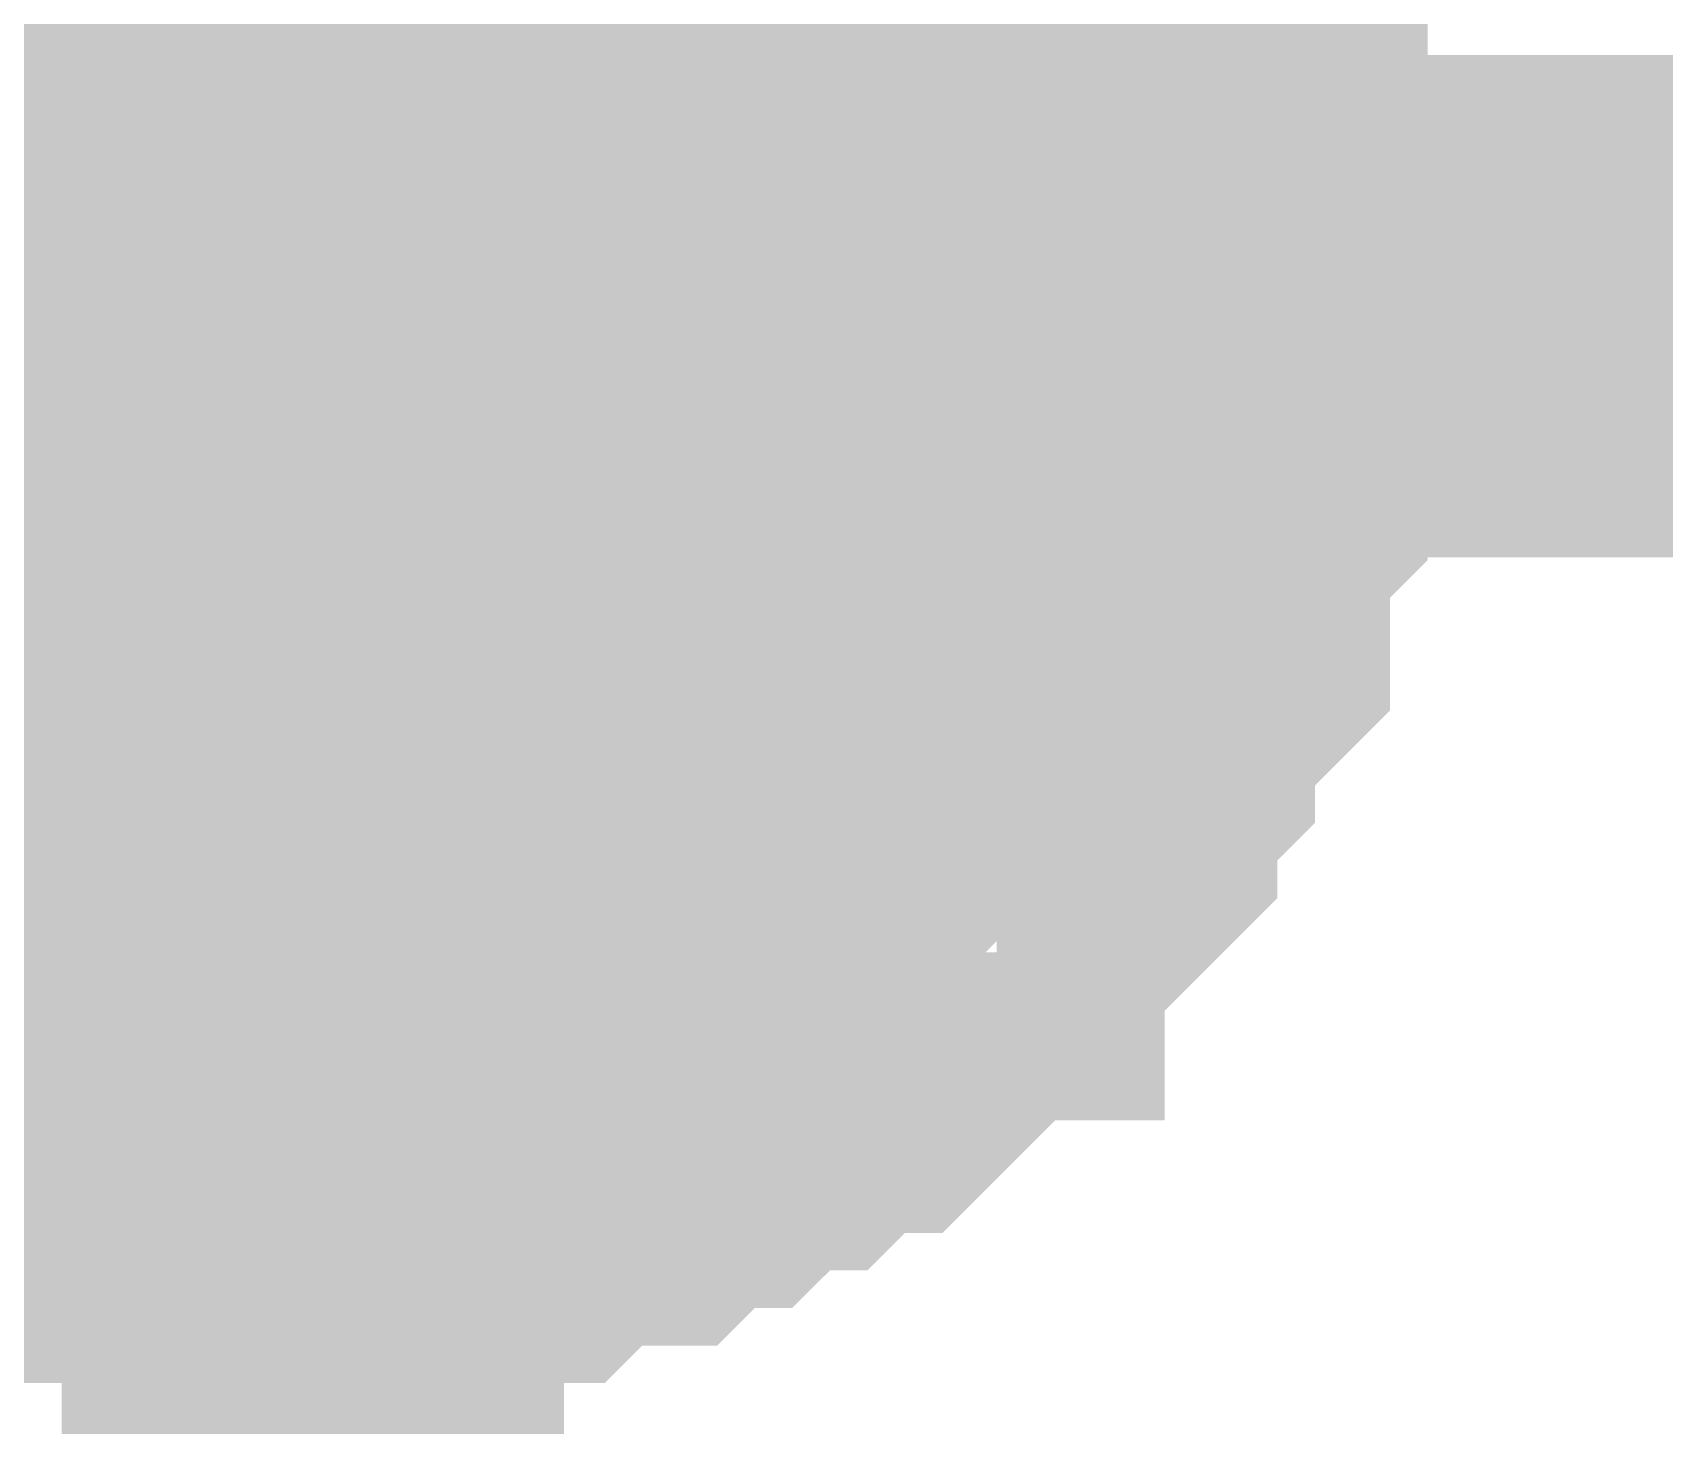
# Model space of a CAD drawing. Header units: inches. Extents: x 0 to 594, y 0 to 420.
# Drawn here: x 517.343 to 518.317, y 236.814 to 237.645 of the extents above; entities that cross this region are included whole.
import ezdxf

# ---------------------------------------------------------------- set-up
doc = ezdxf.new("R2010")
doc.units = ezdxf.units.IN
doc.layers.add('Sheet', color=255, linetype='Continuous')

msp = doc.modelspace()

# ---------------------------------------------------------------- linework, layer by layer
at = {"layer": 'Sheet'}
msp.add_lwpolyline([(517.24602, 237.50001, 0.508, 0.508, 1), (517.75402, 237.50001, 0.508, 0.508, 1)], format="xyseb", close=True, dxfattribs=at)
for points in [[(517.93575, 237.79544, 0.29972, 0.29972, 0), (517.93575, 237.77304, 0.29972, 0.29972, 0), (517.95815, 237.75064, 0.29972, 0.29972, 0), (517.95815, 237.72824, 0.29972, 0.29972, 0), (517.98054, 237.70585, 0.29972, 0.29972, 0), (517.98054, 237.68345, 0.29972, 0.29972, 0), (518.00294, 237.66105, 0.29972, 0.29972, 0), (518.00294, 237.63865, 0.29972, 0.29972, 0), (518.00294, 237.61625, 0.29972, 0.29972, 0), (518.02534, 237.59386, 0.29972, 0.29972, 0), (518.02534, 237.57146, 0.29972, 0.29972, 0), (518.02534, 237.52666, 0.29972, 0.29972, 0), (518.02534, 237.50427, 0.29972, 0.29972, 0), (518.02534, 237.48187, 0.29972, 0.29972, 0)], [(517.93575, 237.79544, 0.29972, 0.29972, 0), (517.93575, 237.77304, 0.29972, 0.29972, 0), (517.95815, 237.75064, 0.29972, 0.29972, 0), (517.95815, 237.72824, 0.29972, 0.29972, 0), (517.98054, 237.70585, 0.29972, 0.29972, 0), (517.98054, 237.68345, 0.29972, 0.29972, 0), (518.00294, 237.66105, 0.29972, 0.29972, 0), (518.00294, 237.63865, 0.29972, 0.29972, 0), (518.00294, 237.61625, 0.29972, 0.29972, 0), (518.02534, 237.59386, 0.29972, 0.29972, 0), (518.02534, 237.57146, 0.29972, 0.29972, 0), (518.02534, 237.52666, 0.29972, 0.29972, 0), (518.02534, 237.50427, 0.29972, 0.29972, 0), (518.02534, 237.48187, 0.29972, 0.29972, 0)], [(517.93575, 237.79544, 0.29972, 0.29972, 0), (517.93575, 237.77304, 0.29972, 0.29972, 0), (517.95815, 237.75064, 0.29972, 0.29972, 0), (517.95815, 237.72824, 0.29972, 0.29972, 0), (517.98054, 237.70585, 0.29972, 0.29972, 0), (517.98054, 237.68345, 0.29972, 0.29972, 0), (518.00294, 237.66105, 0.29972, 0.29972, 0), (518.00294, 237.63865, 0.29972, 0.29972, 0), (518.00294, 237.61625, 0.29972, 0.29972, 0), (518.02534, 237.59386, 0.29972, 0.29972, 0), (518.02534, 237.57146, 0.29972, 0.29972, 0), (518.02534, 237.52666, 0.29972, 0.29972, 0), (518.02534, 237.50427, 0.29972, 0.29972, 0), (518.02534, 237.48187, 0.29972, 0.29972, 0)], [(517.93575, 237.79544, 0.29972, 0.29972, 0), (517.93575, 237.77304, 0.29972, 0.29972, 0), (517.95815, 237.75064, 0.29972, 0.29972, 0), (517.95815, 237.72824, 0.29972, 0.29972, 0), (517.98054, 237.70585, 0.29972, 0.29972, 0), (517.98054, 237.68345, 0.29972, 0.29972, 0), (518.00294, 237.66105, 0.29972, 0.29972, 0), (518.00294, 237.63865, 0.29972, 0.29972, 0), (518.00294, 237.61625, 0.29972, 0.29972, 0), (518.02534, 237.59386, 0.29972, 0.29972, 0), (518.02534, 237.57146, 0.29972, 0.29972, 0), (518.02534, 237.52666, 0.29972, 0.29972, 0), (518.02534, 237.50427, 0.29972, 0.29972, 0), (518.02534, 237.48187, 0.29972, 0.29972, 0)], [(517.93575, 237.79544, 0.29972, 0.29972, 0), (517.93575, 237.77304, 0.29972, 0.29972, 0), (517.95815, 237.75064, 0.29972, 0.29972, 0), (517.95815, 237.72824, 0.29972, 0.29972, 0), (517.98054, 237.70585, 0.29972, 0.29972, 0), (517.98054, 237.68345, 0.29972, 0.29972, 0), (518.00294, 237.66105, 0.29972, 0.29972, 0), (518.00294, 237.63865, 0.29972, 0.29972, 0), (518.00294, 237.61625, 0.29972, 0.29972, 0), (518.02534, 237.59386, 0.29972, 0.29972, 0), (518.02534, 237.57146, 0.29972, 0.29972, 0), (518.02534, 237.52666, 0.29972, 0.29972, 0), (518.02534, 237.50427, 0.29972, 0.29972, 0), (518.02534, 237.48187, 0.29972, 0.29972, 0)], [(517.98054, 237.70585, 0.09906, 0.09906, 0), (517.98054, 237.68345, 0.09906, 0.09906, 0), (518.00294, 237.66105, 0.09906, 0.09906, 0), (518.00294, 237.63865, 0.09906, 0.09906, 0), (518.00294, 237.61625, 0.09906, 0.09906, 0), (518.02534, 237.59386, 0.09906, 0.09906, 0), (518.02534, 237.57146, 0.09906, 0.09906, 0), (518.02534, 237.52666, 0.09906, 0.09906, 0), (518.02534, 237.50427, 0.09906, 0.09906, 0), (518.02534, 237.48187, 0.09906, 0.09906, 0)], [(517.98054, 237.70585, 0.09906, 0.09906, 0), (517.98054, 237.68345, 0.09906, 0.09906, 0), (518.00294, 237.66105, 0.09906, 0.09906, 0), (518.00294, 237.63865, 0.09906, 0.09906, 0), (518.00294, 237.61625, 0.09906, 0.09906, 0), (518.02534, 237.59386, 0.09906, 0.09906, 0), (518.02534, 237.57146, 0.09906, 0.09906, 0), (518.02534, 237.52666, 0.09906, 0.09906, 0), (518.02534, 237.50427, 0.09906, 0.09906, 0), (518.02534, 237.48187, 0.09906, 0.09906, 0)], [(517.98054, 237.70585, 0.09906, 0.09906, 0), (517.98054, 237.68345, 0.09906, 0.09906, 0), (518.00294, 237.66105, 0.09906, 0.09906, 0), (518.00294, 237.63865, 0.09906, 0.09906, 0), (518.00294, 237.61625, 0.09906, 0.09906, 0), (518.02534, 237.59386, 0.09906, 0.09906, 0), (518.02534, 237.57146, 0.09906, 0.09906, 0), (518.02534, 237.52666, 0.09906, 0.09906, 0), (518.02534, 237.50427, 0.09906, 0.09906, 0), (518.02534, 237.48187, 0.09906, 0.09906, 0)], [(517.98054, 237.70585, 0.09906, 0.09906, 0), (517.98054, 237.68345, 0.09906, 0.09906, 0), (518.00294, 237.66105, 0.09906, 0.09906, 0), (518.00294, 237.63865, 0.09906, 0.09906, 0), (518.00294, 237.61625, 0.09906, 0.09906, 0), (518.02534, 237.59386, 0.09906, 0.09906, 0), (518.02534, 237.57146, 0.09906, 0.09906, 0), (518.02534, 237.52666, 0.09906, 0.09906, 0), (518.02534, 237.50427, 0.09906, 0.09906, 0), (518.02534, 237.48187, 0.09906, 0.09906, 0)], [(517.98054, 237.70585, 0.09906, 0.09906, 0), (517.98054, 237.68345, 0.09906, 0.09906, 0), (518.00294, 237.66105, 0.09906, 0.09906, 0), (518.00294, 237.63865, 0.09906, 0.09906, 0), (518.00294, 237.61625, 0.09906, 0.09906, 0), (518.02534, 237.59386, 0.09906, 0.09906, 0), (518.02534, 237.57146, 0.09906, 0.09906, 0), (518.02534, 237.52666, 0.09906, 0.09906, 0), (518.02534, 237.50427, 0.09906, 0.09906, 0), (518.02534, 237.48187, 0.09906, 0.09906, 0)], [(540.02036, 237.48187, 0.29972, 0.29972, 0), (532.51697, 237.48187, 0.29972, 0.29972, 0), (517.51018, 237.48187, 0.29972, 0.29972, 0), (502.50339, 237.48187, 0.29972, 0.29972, 0)], [(518.02534, 237.48187, 0.29972, 0.29972, 0), (518.02534, 237.45947, 0.29972, 0.29972, 0), (518.02534, 237.43707, 0.29972, 0.29972, 0), (518.02534, 237.41468, 0.29972, 0.29972, 0), (518.02534, 237.39228, 0.29972, 0.29972, 0), (518.00294, 237.36988, 0.29972, 0.29972, 0), (518.00294, 237.34748, 0.29972, 0.29972, 0), (518.00294, 237.30269, 0.29972, 0.29972, 0), (517.98054, 237.28029, 0.29972, 0.29972, 0), (517.98054, 237.28029, 0.29972, 0.29972, 0), (517.95815, 237.25789, 0.29972, 0.29972, 0), (517.95815, 237.2355, 0.29972, 0.29972, 0), (517.93575, 237.2131, 0.29972, 0.29972, 0), (517.93575, 237.1907, 0.29972, 0.29972, 0), (517.91335, 237.1683, 0.29972, 0.29972, 0), (517.89095, 237.1459, 0.29972, 0.29972, 0), (517.86855, 237.1459, 0.29972, 0.29972, 0), (517.86855, 237.12351, 0.29972, 0.29972, 0), (517.84615, 237.10111, 0.29972, 0.29972, 0), (517.82376, 237.07871, 0.29972, 0.29972, 0), (517.80136, 237.07871, 0.29972, 0.29972, 0), (517.77896, 237.05631, 0.29972, 0.29972, 0), (517.75656, 237.05631, 0.29972, 0.29972, 0), (517.73416, 237.03392, 0.29972, 0.29972, 0), (517.71177, 237.03392, 0.29972, 0.29972, 0), (517.68937, 237.01152, 0.29972, 0.29972, 0), (517.66697, 237.01152, 0.29972, 0.29972, 0), (517.64457, 237.01152, 0.29972, 0.29972, 0), (517.62217, 236.98912, 0.29972, 0.29972, 0), (517.59977, 236.98912, 0.29972, 0.29972, 0), (517.55498, 236.98912, 0.29972, 0.29972, 0), (517.53258, 236.98912, 0.29972, 0.29972, 0), (517.51018, 236.98912, 0.29972, 0.29972, 0)], [(517.51018, 233.38311, 0.29972, 0.29972, 0), (517.51018, 237.48187, 0.29972, 0.29972, 0)], [(518.02534, 237.48187, 0.29972, 0.29972, 0), (518.02534, 237.45947, 0.29972, 0.29972, 0), (518.02534, 237.43707, 0.29972, 0.29972, 0), (518.02534, 237.41468, 0.29972, 0.29972, 0), (518.02534, 237.39228, 0.29972, 0.29972, 0), (518.00294, 237.36988, 0.29972, 0.29972, 0), (518.00294, 237.34748, 0.29972, 0.29972, 0), (518.00294, 237.30269, 0.29972, 0.29972, 0), (517.98054, 237.28029, 0.29972, 0.29972, 0), (517.98054, 237.28029, 0.29972, 0.29972, 0), (517.95815, 237.25789, 0.29972, 0.29972, 0), (517.95815, 237.2355, 0.29972, 0.29972, 0), (517.93575, 237.2131, 0.29972, 0.29972, 0), (517.93575, 237.1907, 0.29972, 0.29972, 0), (517.91335, 237.1683, 0.29972, 0.29972, 0), (517.89095, 237.1459, 0.29972, 0.29972, 0), (517.86855, 237.1459, 0.29972, 0.29972, 0), (517.86855, 237.12351, 0.29972, 0.29972, 0), (517.84615, 237.10111, 0.29972, 0.29972, 0), (517.82376, 237.07871, 0.29972, 0.29972, 0), (517.80136, 237.07871, 0.29972, 0.29972, 0), (517.77896, 237.05631, 0.29972, 0.29972, 0), (517.75656, 237.05631, 0.29972, 0.29972, 0), (517.73416, 237.03392, 0.29972, 0.29972, 0), (517.71177, 237.03392, 0.29972, 0.29972, 0), (517.68937, 237.01152, 0.29972, 0.29972, 0), (517.66697, 237.01152, 0.29972, 0.29972, 0), (517.64457, 237.01152, 0.29972, 0.29972, 0), (517.62217, 236.98912, 0.29972, 0.29972, 0), (517.59977, 236.98912, 0.29972, 0.29972, 0), (517.55498, 236.98912, 0.29972, 0.29972, 0), (517.53258, 236.98912, 0.29972, 0.29972, 0), (517.51018, 236.98912, 0.29972, 0.29972, 0)], [(518.02534, 237.48187, 0.29972, 0.29972, 0), (518.02534, 237.45947, 0.29972, 0.29972, 0), (518.02534, 237.43707, 0.29972, 0.29972, 0), (518.02534, 237.41468, 0.29972, 0.29972, 0), (518.02534, 237.39228, 0.29972, 0.29972, 0), (518.00294, 237.36988, 0.29972, 0.29972, 0), (518.00294, 237.34748, 0.29972, 0.29972, 0), (518.00294, 237.30269, 0.29972, 0.29972, 0), (517.98054, 237.28029, 0.29972, 0.29972, 0), (517.98054, 237.28029, 0.29972, 0.29972, 0), (517.95815, 237.25789, 0.29972, 0.29972, 0), (517.95815, 237.2355, 0.29972, 0.29972, 0), (517.93575, 237.2131, 0.29972, 0.29972, 0), (517.93575, 237.1907, 0.29972, 0.29972, 0), (517.91335, 237.1683, 0.29972, 0.29972, 0), (517.89095, 237.1459, 0.29972, 0.29972, 0), (517.86855, 237.1459, 0.29972, 0.29972, 0), (517.86855, 237.12351, 0.29972, 0.29972, 0), (517.84615, 237.10111, 0.29972, 0.29972, 0), (517.82376, 237.07871, 0.29972, 0.29972, 0), (517.80136, 237.07871, 0.29972, 0.29972, 0), (517.77896, 237.05631, 0.29972, 0.29972, 0), (517.75656, 237.05631, 0.29972, 0.29972, 0), (517.73416, 237.03392, 0.29972, 0.29972, 0), (517.71177, 237.03392, 0.29972, 0.29972, 0), (517.68937, 237.01152, 0.29972, 0.29972, 0), (517.66697, 237.01152, 0.29972, 0.29972, 0), (517.64457, 237.01152, 0.29972, 0.29972, 0), (517.62217, 236.98912, 0.29972, 0.29972, 0), (517.59977, 236.98912, 0.29972, 0.29972, 0), (517.55498, 236.98912, 0.29972, 0.29972, 0), (517.53258, 236.98912, 0.29972, 0.29972, 0), (517.51018, 236.98912, 0.29972, 0.29972, 0)], [(518.02534, 237.48187, 0.29972, 0.29972, 0), (518.02534, 237.45947, 0.29972, 0.29972, 0), (518.02534, 237.43707, 0.29972, 0.29972, 0), (518.02534, 237.41468, 0.29972, 0.29972, 0), (518.02534, 237.39228, 0.29972, 0.29972, 0), (518.00294, 237.36988, 0.29972, 0.29972, 0), (518.00294, 237.34748, 0.29972, 0.29972, 0), (518.00294, 237.30269, 0.29972, 0.29972, 0), (517.98054, 237.28029, 0.29972, 0.29972, 0), (517.98054, 237.28029, 0.29972, 0.29972, 0), (517.95815, 237.25789, 0.29972, 0.29972, 0), (517.95815, 237.2355, 0.29972, 0.29972, 0), (517.93575, 237.2131, 0.29972, 0.29972, 0), (517.93575, 237.1907, 0.29972, 0.29972, 0), (517.91335, 237.1683, 0.29972, 0.29972, 0), (517.89095, 237.1459, 0.29972, 0.29972, 0), (517.86855, 237.1459, 0.29972, 0.29972, 0), (517.86855, 237.12351, 0.29972, 0.29972, 0), (517.84615, 237.10111, 0.29972, 0.29972, 0), (517.82376, 237.07871, 0.29972, 0.29972, 0), (517.80136, 237.07871, 0.29972, 0.29972, 0), (517.77896, 237.05631, 0.29972, 0.29972, 0), (517.75656, 237.05631, 0.29972, 0.29972, 0), (517.73416, 237.03392, 0.29972, 0.29972, 0), (517.71177, 237.03392, 0.29972, 0.29972, 0), (517.68937, 237.01152, 0.29972, 0.29972, 0), (517.66697, 237.01152, 0.29972, 0.29972, 0), (517.64457, 237.01152, 0.29972, 0.29972, 0), (517.62217, 236.98912, 0.29972, 0.29972, 0), (517.59977, 236.98912, 0.29972, 0.29972, 0), (517.55498, 236.98912, 0.29972, 0.29972, 0), (517.53258, 236.98912, 0.29972, 0.29972, 0), (517.51018, 236.98912, 0.29972, 0.29972, 0)], [(518.02534, 237.48187, 0.29972, 0.29972, 0), (518.02534, 237.45947, 0.29972, 0.29972, 0), (518.02534, 237.43707, 0.29972, 0.29972, 0), (518.02534, 237.41468, 0.29972, 0.29972, 0), (518.02534, 237.39228, 0.29972, 0.29972, 0), (518.00294, 237.36988, 0.29972, 0.29972, 0), (518.00294, 237.34748, 0.29972, 0.29972, 0), (518.00294, 237.30269, 0.29972, 0.29972, 0), (517.98054, 237.28029, 0.29972, 0.29972, 0), (517.98054, 237.28029, 0.29972, 0.29972, 0), (517.95815, 237.25789, 0.29972, 0.29972, 0), (517.95815, 237.2355, 0.29972, 0.29972, 0), (517.93575, 237.2131, 0.29972, 0.29972, 0), (517.93575, 237.1907, 0.29972, 0.29972, 0), (517.91335, 237.1683, 0.29972, 0.29972, 0), (517.89095, 237.1459, 0.29972, 0.29972, 0), (517.86855, 237.1459, 0.29972, 0.29972, 0), (517.86855, 237.12351, 0.29972, 0.29972, 0), (517.84615, 237.10111, 0.29972, 0.29972, 0), (517.82376, 237.07871, 0.29972, 0.29972, 0), (517.80136, 237.07871, 0.29972, 0.29972, 0), (517.77896, 237.05631, 0.29972, 0.29972, 0), (517.75656, 237.05631, 0.29972, 0.29972, 0), (517.73416, 237.03392, 0.29972, 0.29972, 0), (517.71177, 237.03392, 0.29972, 0.29972, 0), (517.68937, 237.01152, 0.29972, 0.29972, 0), (517.66697, 237.01152, 0.29972, 0.29972, 0), (517.64457, 237.01152, 0.29972, 0.29972, 0), (517.62217, 236.98912, 0.29972, 0.29972, 0), (517.59977, 236.98912, 0.29972, 0.29972, 0), (517.55498, 236.98912, 0.29972, 0.29972, 0), (517.53258, 236.98912, 0.29972, 0.29972, 0), (517.51018, 236.98912, 0.29972, 0.29972, 0)], [(518.02534, 237.48187, 0.29972, 0.29972, 0), (518.02534, 237.48187, 0.29972, 0.29972, 0), (518.02534, 237.48187, 0.29972, 0.29972, 0), (518.02534, 237.48187, 0.29972, 0.29972, 0), (518.02534, 237.48187, 0.29972, 0.29972, 0), (518.02534, 237.48187, 0.29972, 0.29972, 0), (518.02534, 237.48187, 0.29972, 0.29972, 0), (518.02534, 237.48187, 0.29972, 0.29972, 0), (518.02534, 237.48187, 0.29972, 0.29972, 0), (518.02534, 237.48187, 0.29972, 0.29972, 0), (518.02534, 237.48187, 0.29972, 0.29972, 0), (518.02534, 237.48187, 0.29972, 0.29972, 0), (518.02534, 237.48187, 0.29972, 0.29972, 0), (518.02534, 237.48187, 0.29972, 0.29972, 0), (518.02534, 237.48187, 0.29972, 0.29972, 0), (518.02534, 237.48187, 0.29972, 0.29972, 0), (518.02534, 237.48187, 0.29972, 0.29972, 0), (518.02534, 237.48187, 0.29972, 0.29972, 0), (518.02534, 237.48187, 0.29972, 0.29972, 0), (518.02534, 237.48187, 0.29972, 0.29972, 0), (518.02534, 237.48187, 0.29972, 0.29972, 0), (518.02534, 237.48187, 0.29972, 0.29972, 0), (518.02534, 237.48187, 0.29972, 0.29972, 0), (518.02534, 237.48187, 0.29972, 0.29972, 0), (518.02534, 237.48187, 0.29972, 0.29972, 0), (518.02534, 237.48187, 0.29972, 0.29972, 0), (518.02534, 237.48187, 0.29972, 0.29972, 0), (518.02534, 237.48187, 0.29972, 0.29972, 0), (518.02534, 237.48187, 0.29972, 0.29972, 0), (518.02534, 237.48187, 0.29972, 0.29972, 0), (518.02534, 237.48187, 0.29972, 0.29972, 0), (518.02534, 237.48187, 0.29972, 0.29972, 0), (518.02534, 237.48187, 0.29972, 0.29972, 0)], [(518.02534, 237.48187, 0.29972, 0.29972, 0), (518.02534, 237.48187, 0.29972, 0.29972, 0)], [(518.02534, 237.48187, 0.29972, 0.29972, 0), (518.02534, 237.48187, 0.29972, 0.29972, 0), (518.02534, 237.48187, 0.29972, 0.29972, 0), (518.02534, 237.48187, 0.29972, 0.29972, 0), (518.02534, 237.48187, 0.29972, 0.29972, 0), (518.02534, 237.48187, 0.29972, 0.29972, 0), (518.02534, 237.48187, 0.29972, 0.29972, 0), (518.02534, 237.48187, 0.29972, 0.29972, 0), (518.02534, 237.48187, 0.29972, 0.29972, 0), (518.02534, 237.48187, 0.29972, 0.29972, 0), (518.02534, 237.48187, 0.29972, 0.29972, 0), (518.02534, 237.48187, 0.29972, 0.29972, 0), (518.02534, 237.48187, 0.29972, 0.29972, 0), (518.02534, 237.48187, 0.29972, 0.29972, 0), (518.02534, 237.48187, 0.29972, 0.29972, 0), (518.02534, 237.48187, 0.29972, 0.29972, 0), (518.02534, 237.48187, 0.29972, 0.29972, 0), (518.02534, 237.48187, 0.29972, 0.29972, 0), (518.02534, 237.48187, 0.29972, 0.29972, 0), (518.02534, 237.48187, 0.29972, 0.29972, 0), (518.02534, 237.48187, 0.29972, 0.29972, 0), (518.02534, 237.48187, 0.29972, 0.29972, 0), (518.02534, 237.48187, 0.29972, 0.29972, 0), (518.02534, 237.48187, 0.29972, 0.29972, 0), (518.02534, 237.48187, 0.29972, 0.29972, 0), (518.02534, 237.48187, 0.29972, 0.29972, 0), (518.02534, 237.48187, 0.29972, 0.29972, 0), (518.02534, 237.48187, 0.29972, 0.29972, 0), (518.02534, 237.48187, 0.29972, 0.29972, 0), (518.02534, 237.48187, 0.29972, 0.29972, 0), (518.02534, 237.48187, 0.29972, 0.29972, 0), (518.02534, 237.48187, 0.29972, 0.29972, 0), (518.02534, 237.48187, 0.29972, 0.29972, 0)], [(518.02534, 237.48187, 0.29972, 0.29972, 0), (518.02534, 237.48187, 0.29972, 0.29972, 0)], [(518.02534, 237.48187, 0.29972, 0.29972, 0), (518.02534, 237.48187, 0.29972, 0.29972, 0), (518.02534, 237.48187, 0.29972, 0.29972, 0), (518.02534, 237.48187, 0.29972, 0.29972, 0), (518.02534, 237.48187, 0.29972, 0.29972, 0), (518.02534, 237.48187, 0.29972, 0.29972, 0), (518.02534, 237.48187, 0.29972, 0.29972, 0), (518.02534, 237.48187, 0.29972, 0.29972, 0), (518.02534, 237.48187, 0.29972, 0.29972, 0), (518.02534, 237.48187, 0.29972, 0.29972, 0), (518.02534, 237.48187, 0.29972, 0.29972, 0), (518.02534, 237.48187, 0.29972, 0.29972, 0), (518.02534, 237.48187, 0.29972, 0.29972, 0), (518.02534, 237.48187, 0.29972, 0.29972, 0), (518.02534, 237.48187, 0.29972, 0.29972, 0), (518.02534, 237.48187, 0.29972, 0.29972, 0), (518.02534, 237.48187, 0.29972, 0.29972, 0), (518.02534, 237.48187, 0.29972, 0.29972, 0), (518.02534, 237.48187, 0.29972, 0.29972, 0), (518.02534, 237.48187, 0.29972, 0.29972, 0), (518.02534, 237.48187, 0.29972, 0.29972, 0), (518.02534, 237.48187, 0.29972, 0.29972, 0), (518.02534, 237.48187, 0.29972, 0.29972, 0), (518.02534, 237.48187, 0.29972, 0.29972, 0), (518.02534, 237.48187, 0.29972, 0.29972, 0), (518.02534, 237.48187, 0.29972, 0.29972, 0), (518.02534, 237.48187, 0.29972, 0.29972, 0), (518.02534, 237.48187, 0.29972, 0.29972, 0), (518.02534, 237.48187, 0.29972, 0.29972, 0), (518.02534, 237.48187, 0.29972, 0.29972, 0), (518.02534, 237.48187, 0.29972, 0.29972, 0), (518.02534, 237.48187, 0.29972, 0.29972, 0), (518.02534, 237.48187, 0.29972, 0.29972, 0)], [(518.02534, 237.48187, 0.29972, 0.29972, 0), (518.02534, 237.48187, 0.29972, 0.29972, 0)], [(518.02534, 237.48187, 0.29972, 0.29972, 0), (518.02534, 237.48187, 0.29972, 0.29972, 0), (518.02534, 237.48187, 0.29972, 0.29972, 0), (518.02534, 237.48187, 0.29972, 0.29972, 0), (518.02534, 237.48187, 0.29972, 0.29972, 0), (518.02534, 237.48187, 0.29972, 0.29972, 0), (518.02534, 237.48187, 0.29972, 0.29972, 0), (518.02534, 237.48187, 0.29972, 0.29972, 0), (518.02534, 237.48187, 0.29972, 0.29972, 0), (518.02534, 237.48187, 0.29972, 0.29972, 0), (518.02534, 237.48187, 0.29972, 0.29972, 0), (518.02534, 237.48187, 0.29972, 0.29972, 0), (518.02534, 237.48187, 0.29972, 0.29972, 0), (518.02534, 237.48187, 0.29972, 0.29972, 0), (518.02534, 237.48187, 0.29972, 0.29972, 0), (518.02534, 237.48187, 0.29972, 0.29972, 0), (518.02534, 237.48187, 0.29972, 0.29972, 0), (518.02534, 237.48187, 0.29972, 0.29972, 0), (518.02534, 237.48187, 0.29972, 0.29972, 0), (518.02534, 237.48187, 0.29972, 0.29972, 0), (518.02534, 237.48187, 0.29972, 0.29972, 0), (518.02534, 237.48187, 0.29972, 0.29972, 0), (518.02534, 237.48187, 0.29972, 0.29972, 0), (518.02534, 237.48187, 0.29972, 0.29972, 0), (518.02534, 237.48187, 0.29972, 0.29972, 0), (518.02534, 237.48187, 0.29972, 0.29972, 0), (518.02534, 237.48187, 0.29972, 0.29972, 0), (518.02534, 237.48187, 0.29972, 0.29972, 0), (518.02534, 237.48187, 0.29972, 0.29972, 0), (518.02534, 237.48187, 0.29972, 0.29972, 0), (518.02534, 237.48187, 0.29972, 0.29972, 0), (518.02534, 237.48187, 0.29972, 0.29972, 0), (518.02534, 237.48187, 0.29972, 0.29972, 0)], [(518.02534, 237.48187, 0.29972, 0.29972, 0), (518.02534, 237.48187, 0.29972, 0.29972, 0)], [(518.02534, 237.48187, 0.29972, 0.29972, 0), (518.02534, 237.48187, 0.29972, 0.29972, 0), (518.02534, 237.48187, 0.29972, 0.29972, 0), (518.02534, 237.48187, 0.29972, 0.29972, 0), (518.02534, 237.48187, 0.29972, 0.29972, 0), (518.02534, 237.48187, 0.29972, 0.29972, 0), (518.02534, 237.48187, 0.29972, 0.29972, 0), (518.02534, 237.48187, 0.29972, 0.29972, 0), (518.02534, 237.48187, 0.29972, 0.29972, 0), (518.02534, 237.48187, 0.29972, 0.29972, 0), (518.02534, 237.48187, 0.29972, 0.29972, 0), (518.02534, 237.48187, 0.29972, 0.29972, 0), (518.02534, 237.48187, 0.29972, 0.29972, 0), (518.02534, 237.48187, 0.29972, 0.29972, 0), (518.02534, 237.48187, 0.29972, 0.29972, 0), (518.02534, 237.48187, 0.29972, 0.29972, 0), (518.02534, 237.48187, 0.29972, 0.29972, 0), (518.02534, 237.48187, 0.29972, 0.29972, 0), (518.02534, 237.48187, 0.29972, 0.29972, 0), (518.02534, 237.48187, 0.29972, 0.29972, 0), (518.02534, 237.48187, 0.29972, 0.29972, 0), (518.02534, 237.48187, 0.29972, 0.29972, 0), (518.02534, 237.48187, 0.29972, 0.29972, 0), (518.02534, 237.48187, 0.29972, 0.29972, 0), (518.02534, 237.48187, 0.29972, 0.29972, 0), (518.02534, 237.48187, 0.29972, 0.29972, 0), (518.02534, 237.48187, 0.29972, 0.29972, 0), (518.02534, 237.48187, 0.29972, 0.29972, 0), (518.02534, 237.48187, 0.29972, 0.29972, 0), (518.02534, 237.48187, 0.29972, 0.29972, 0), (518.02534, 237.48187, 0.29972, 0.29972, 0), (518.02534, 237.48187, 0.29972, 0.29972, 0), (518.02534, 237.48187, 0.29972, 0.29972, 0)], [(518.02534, 237.48187, 0.29972, 0.29972, 0), (518.02534, 237.48187, 0.29972, 0.29972, 0)], [(518.02534, 237.48187, 0.09906, 0.09906, 0), (518.02534, 237.45947, 0.09906, 0.09906, 0), (518.02534, 237.43707, 0.09906, 0.09906, 0), (518.02534, 237.41468, 0.09906, 0.09906, 0), (518.02534, 237.39228, 0.09906, 0.09906, 0), (518.00294, 237.36988, 0.09906, 0.09906, 0), (518.00294, 237.34748, 0.09906, 0.09906, 0), (518.00294, 237.30269, 0.09906, 0.09906, 0), (517.98054, 237.28029, 0.09906, 0.09906, 0), (517.98054, 237.28029, 0.09906, 0.09906, 0), (517.95815, 237.25789, 0.09906, 0.09906, 0), (517.95815, 237.2355, 0.09906, 0.09906, 0), (517.93575, 237.2131, 0.09906, 0.09906, 0), (517.93575, 237.1907, 0.09906, 0.09906, 0), (517.91335, 237.1683, 0.09906, 0.09906, 0), (517.89095, 237.1459, 0.09906, 0.09906, 0), (517.86855, 237.1459, 0.09906, 0.09906, 0), (517.86855, 237.12351, 0.09906, 0.09906, 0), (517.84615, 237.10111, 0.09906, 0.09906, 0), (517.82376, 237.07871, 0.09906, 0.09906, 0), (517.80136, 237.07871, 0.09906, 0.09906, 0), (517.77896, 237.05631, 0.09906, 0.09906, 0), (517.75656, 237.05631, 0.09906, 0.09906, 0), (517.73416, 237.03392, 0.09906, 0.09906, 0), (517.71177, 237.03392, 0.09906, 0.09906, 0), (517.68937, 237.01152, 0.09906, 0.09906, 0), (517.66697, 237.01152, 0.09906, 0.09906, 0), (517.64457, 237.01152, 0.09906, 0.09906, 0), (517.62217, 236.98912, 0.09906, 0.09906, 0), (517.59977, 236.98912, 0.09906, 0.09906, 0), (517.55498, 236.98912, 0.09906, 0.09906, 0), (517.53258, 236.98912, 0.09906, 0.09906, 0), (517.51018, 236.98912, 0.09906, 0.09906, 0)], [(518.02534, 237.48187, 0.09906, 0.09906, 0), (518.02534, 237.45947, 0.09906, 0.09906, 0), (518.02534, 237.43707, 0.09906, 0.09906, 0), (518.02534, 237.41468, 0.09906, 0.09906, 0), (518.02534, 237.39228, 0.09906, 0.09906, 0), (518.00294, 237.36988, 0.09906, 0.09906, 0), (518.00294, 237.34748, 0.09906, 0.09906, 0), (518.00294, 237.30269, 0.09906, 0.09906, 0), (517.98054, 237.28029, 0.09906, 0.09906, 0), (517.98054, 237.28029, 0.09906, 0.09906, 0), (517.95815, 237.25789, 0.09906, 0.09906, 0), (517.95815, 237.2355, 0.09906, 0.09906, 0), (517.93575, 237.2131, 0.09906, 0.09906, 0), (517.93575, 237.1907, 0.09906, 0.09906, 0), (517.91335, 237.1683, 0.09906, 0.09906, 0), (517.89095, 237.1459, 0.09906, 0.09906, 0), (517.86855, 237.1459, 0.09906, 0.09906, 0), (517.86855, 237.12351, 0.09906, 0.09906, 0), (517.84615, 237.10111, 0.09906, 0.09906, 0), (517.82376, 237.07871, 0.09906, 0.09906, 0), (517.80136, 237.07871, 0.09906, 0.09906, 0), (517.77896, 237.05631, 0.09906, 0.09906, 0), (517.75656, 237.05631, 0.09906, 0.09906, 0), (517.73416, 237.03392, 0.09906, 0.09906, 0), (517.71177, 237.03392, 0.09906, 0.09906, 0), (517.68937, 237.01152, 0.09906, 0.09906, 0), (517.66697, 237.01152, 0.09906, 0.09906, 0), (517.64457, 237.01152, 0.09906, 0.09906, 0), (517.62217, 236.98912, 0.09906, 0.09906, 0), (517.59977, 236.98912, 0.09906, 0.09906, 0), (517.55498, 236.98912, 0.09906, 0.09906, 0), (517.53258, 236.98912, 0.09906, 0.09906, 0), (517.51018, 236.98912, 0.09906, 0.09906, 0)], [(518.02534, 237.48187, 0.09906, 0.09906, 0), (518.02534, 237.45947, 0.09906, 0.09906, 0), (518.02534, 237.43707, 0.09906, 0.09906, 0), (518.02534, 237.41468, 0.09906, 0.09906, 0), (518.02534, 237.39228, 0.09906, 0.09906, 0), (518.00294, 237.36988, 0.09906, 0.09906, 0), (518.00294, 237.34748, 0.09906, 0.09906, 0), (518.00294, 237.30269, 0.09906, 0.09906, 0), (517.98054, 237.28029, 0.09906, 0.09906, 0), (517.98054, 237.28029, 0.09906, 0.09906, 0), (517.95815, 237.25789, 0.09906, 0.09906, 0), (517.95815, 237.2355, 0.09906, 0.09906, 0), (517.93575, 237.2131, 0.09906, 0.09906, 0), (517.93575, 237.1907, 0.09906, 0.09906, 0), (517.91335, 237.1683, 0.09906, 0.09906, 0), (517.89095, 237.1459, 0.09906, 0.09906, 0), (517.86855, 237.1459, 0.09906, 0.09906, 0), (517.86855, 237.12351, 0.09906, 0.09906, 0), (517.84615, 237.10111, 0.09906, 0.09906, 0), (517.82376, 237.07871, 0.09906, 0.09906, 0), (517.80136, 237.07871, 0.09906, 0.09906, 0), (517.77896, 237.05631, 0.09906, 0.09906, 0), (517.75656, 237.05631, 0.09906, 0.09906, 0), (517.73416, 237.03392, 0.09906, 0.09906, 0), (517.71177, 237.03392, 0.09906, 0.09906, 0), (517.68937, 237.01152, 0.09906, 0.09906, 0), (517.66697, 237.01152, 0.09906, 0.09906, 0), (517.64457, 237.01152, 0.09906, 0.09906, 0), (517.62217, 236.98912, 0.09906, 0.09906, 0), (517.59977, 236.98912, 0.09906, 0.09906, 0), (517.55498, 236.98912, 0.09906, 0.09906, 0), (517.53258, 236.98912, 0.09906, 0.09906, 0), (517.51018, 236.98912, 0.09906, 0.09906, 0)], [(518.02534, 237.48187, 0.09906, 0.09906, 0), (518.02534, 237.45947, 0.09906, 0.09906, 0), (518.02534, 237.43707, 0.09906, 0.09906, 0), (518.02534, 237.41468, 0.09906, 0.09906, 0), (518.02534, 237.39228, 0.09906, 0.09906, 0), (518.00294, 237.36988, 0.09906, 0.09906, 0), (518.00294, 237.34748, 0.09906, 0.09906, 0), (518.00294, 237.30269, 0.09906, 0.09906, 0), (517.98054, 237.28029, 0.09906, 0.09906, 0), (517.98054, 237.28029, 0.09906, 0.09906, 0), (517.95815, 237.25789, 0.09906, 0.09906, 0), (517.95815, 237.2355, 0.09906, 0.09906, 0), (517.93575, 237.2131, 0.09906, 0.09906, 0), (517.93575, 237.1907, 0.09906, 0.09906, 0), (517.91335, 237.1683, 0.09906, 0.09906, 0), (517.89095, 237.1459, 0.09906, 0.09906, 0), (517.86855, 237.1459, 0.09906, 0.09906, 0), (517.86855, 237.12351, 0.09906, 0.09906, 0), (517.84615, 237.10111, 0.09906, 0.09906, 0), (517.82376, 237.07871, 0.09906, 0.09906, 0), (517.80136, 237.07871, 0.09906, 0.09906, 0), (517.77896, 237.05631, 0.09906, 0.09906, 0), (517.75656, 237.05631, 0.09906, 0.09906, 0), (517.73416, 237.03392, 0.09906, 0.09906, 0), (517.71177, 237.03392, 0.09906, 0.09906, 0), (517.68937, 237.01152, 0.09906, 0.09906, 0), (517.66697, 237.01152, 0.09906, 0.09906, 0), (517.64457, 237.01152, 0.09906, 0.09906, 0), (517.62217, 236.98912, 0.09906, 0.09906, 0), (517.59977, 236.98912, 0.09906, 0.09906, 0), (517.55498, 236.98912, 0.09906, 0.09906, 0), (517.53258, 236.98912, 0.09906, 0.09906, 0), (517.51018, 236.98912, 0.09906, 0.09906, 0)], [(518.02534, 237.48187, 0.09906, 0.09906, 0), (518.02534, 237.45947, 0.09906, 0.09906, 0), (518.02534, 237.43707, 0.09906, 0.09906, 0), (518.02534, 237.41468, 0.09906, 0.09906, 0), (518.02534, 237.39228, 0.09906, 0.09906, 0), (518.00294, 237.36988, 0.09906, 0.09906, 0), (518.00294, 237.34748, 0.09906, 0.09906, 0), (518.00294, 237.30269, 0.09906, 0.09906, 0), (517.98054, 237.28029, 0.09906, 0.09906, 0), (517.98054, 237.28029, 0.09906, 0.09906, 0), (517.95815, 237.25789, 0.09906, 0.09906, 0), (517.95815, 237.2355, 0.09906, 0.09906, 0), (517.93575, 237.2131, 0.09906, 0.09906, 0), (517.93575, 237.1907, 0.09906, 0.09906, 0), (517.91335, 237.1683, 0.09906, 0.09906, 0), (517.89095, 237.1459, 0.09906, 0.09906, 0), (517.86855, 237.1459, 0.09906, 0.09906, 0), (517.86855, 237.12351, 0.09906, 0.09906, 0), (517.84615, 237.10111, 0.09906, 0.09906, 0), (517.82376, 237.07871, 0.09906, 0.09906, 0), (517.80136, 237.07871, 0.09906, 0.09906, 0), (517.77896, 237.05631, 0.09906, 0.09906, 0), (517.75656, 237.05631, 0.09906, 0.09906, 0), (517.73416, 237.03392, 0.09906, 0.09906, 0), (517.71177, 237.03392, 0.09906, 0.09906, 0), (517.68937, 237.01152, 0.09906, 0.09906, 0), (517.66697, 237.01152, 0.09906, 0.09906, 0), (517.64457, 237.01152, 0.09906, 0.09906, 0), (517.62217, 236.98912, 0.09906, 0.09906, 0), (517.59977, 236.98912, 0.09906, 0.09906, 0), (517.55498, 236.98912, 0.09906, 0.09906, 0), (517.53258, 236.98912, 0.09906, 0.09906, 0), (517.51018, 236.98912, 0.09906, 0.09906, 0)], [(518.02534, 237.48187, 0.09906, 0.09906, 0), (518.02534, 237.48187, 0.09906, 0.09906, 0), (518.02534, 237.48187, 0.09906, 0.09906, 0), (518.02534, 237.48187, 0.09906, 0.09906, 0), (518.02534, 237.48187, 0.09906, 0.09906, 0), (518.02534, 237.48187, 0.09906, 0.09906, 0), (518.02534, 237.48187, 0.09906, 0.09906, 0), (518.02534, 237.48187, 0.09906, 0.09906, 0), (518.02534, 237.48187, 0.09906, 0.09906, 0), (518.02534, 237.48187, 0.09906, 0.09906, 0), (518.02534, 237.48187, 0.09906, 0.09906, 0), (518.02534, 237.48187, 0.09906, 0.09906, 0), (518.02534, 237.48187, 0.09906, 0.09906, 0), (518.02534, 237.48187, 0.09906, 0.09906, 0), (518.02534, 237.48187, 0.09906, 0.09906, 0), (518.02534, 237.48187, 0.09906, 0.09906, 0), (518.02534, 237.48187, 0.09906, 0.09906, 0), (518.02534, 237.48187, 0.09906, 0.09906, 0), (518.02534, 237.48187, 0.09906, 0.09906, 0), (518.02534, 237.48187, 0.09906, 0.09906, 0), (518.02534, 237.48187, 0.09906, 0.09906, 0), (518.02534, 237.48187, 0.09906, 0.09906, 0), (518.02534, 237.48187, 0.09906, 0.09906, 0), (518.02534, 237.48187, 0.09906, 0.09906, 0), (518.02534, 237.48187, 0.09906, 0.09906, 0), (518.02534, 237.48187, 0.09906, 0.09906, 0), (518.02534, 237.48187, 0.09906, 0.09906, 0), (518.02534, 237.48187, 0.09906, 0.09906, 0), (518.02534, 237.48187, 0.09906, 0.09906, 0), (518.02534, 237.48187, 0.09906, 0.09906, 0), (518.02534, 237.48187, 0.09906, 0.09906, 0), (518.02534, 237.48187, 0.09906, 0.09906, 0), (518.02534, 237.48187, 0.09906, 0.09906, 0)], [(518.02534, 237.48187, 0.09906, 0.09906, 0), (518.02534, 237.48187, 0.09906, 0.09906, 0)], [(518.02534, 237.48187, 0.09906, 0.09906, 0), (518.02534, 237.48187, 0.09906, 0.09906, 0), (518.02534, 237.48187, 0.09906, 0.09906, 0), (518.02534, 237.48187, 0.09906, 0.09906, 0), (518.02534, 237.48187, 0.09906, 0.09906, 0), (518.02534, 237.48187, 0.09906, 0.09906, 0), (518.02534, 237.48187, 0.09906, 0.09906, 0), (518.02534, 237.48187, 0.09906, 0.09906, 0), (518.02534, 237.48187, 0.09906, 0.09906, 0), (518.02534, 237.48187, 0.09906, 0.09906, 0), (518.02534, 237.48187, 0.09906, 0.09906, 0), (518.02534, 237.48187, 0.09906, 0.09906, 0), (518.02534, 237.48187, 0.09906, 0.09906, 0), (518.02534, 237.48187, 0.09906, 0.09906, 0), (518.02534, 237.48187, 0.09906, 0.09906, 0), (518.02534, 237.48187, 0.09906, 0.09906, 0), (518.02534, 237.48187, 0.09906, 0.09906, 0), (518.02534, 237.48187, 0.09906, 0.09906, 0), (518.02534, 237.48187, 0.09906, 0.09906, 0), (518.02534, 237.48187, 0.09906, 0.09906, 0), (518.02534, 237.48187, 0.09906, 0.09906, 0), (518.02534, 237.48187, 0.09906, 0.09906, 0), (518.02534, 237.48187, 0.09906, 0.09906, 0), (518.02534, 237.48187, 0.09906, 0.09906, 0), (518.02534, 237.48187, 0.09906, 0.09906, 0), (518.02534, 237.48187, 0.09906, 0.09906, 0), (518.02534, 237.48187, 0.09906, 0.09906, 0), (518.02534, 237.48187, 0.09906, 0.09906, 0), (518.02534, 237.48187, 0.09906, 0.09906, 0), (518.02534, 237.48187, 0.09906, 0.09906, 0), (518.02534, 237.48187, 0.09906, 0.09906, 0), (518.02534, 237.48187, 0.09906, 0.09906, 0), (518.02534, 237.48187, 0.09906, 0.09906, 0)], [(518.02534, 237.48187, 0.09906, 0.09906, 0), (518.02534, 237.48187, 0.09906, 0.09906, 0)], [(518.02534, 237.48187, 0.09906, 0.09906, 0), (518.02534, 237.48187, 0.09906, 0.09906, 0), (518.02534, 237.48187, 0.09906, 0.09906, 0), (518.02534, 237.48187, 0.09906, 0.09906, 0), (518.02534, 237.48187, 0.09906, 0.09906, 0), (518.02534, 237.48187, 0.09906, 0.09906, 0), (518.02534, 237.48187, 0.09906, 0.09906, 0), (518.02534, 237.48187, 0.09906, 0.09906, 0), (518.02534, 237.48187, 0.09906, 0.09906, 0), (518.02534, 237.48187, 0.09906, 0.09906, 0), (518.02534, 237.48187, 0.09906, 0.09906, 0), (518.02534, 237.48187, 0.09906, 0.09906, 0), (518.02534, 237.48187, 0.09906, 0.09906, 0), (518.02534, 237.48187, 0.09906, 0.09906, 0), (518.02534, 237.48187, 0.09906, 0.09906, 0), (518.02534, 237.48187, 0.09906, 0.09906, 0), (518.02534, 237.48187, 0.09906, 0.09906, 0), (518.02534, 237.48187, 0.09906, 0.09906, 0), (518.02534, 237.48187, 0.09906, 0.09906, 0), (518.02534, 237.48187, 0.09906, 0.09906, 0), (518.02534, 237.48187, 0.09906, 0.09906, 0), (518.02534, 237.48187, 0.09906, 0.09906, 0), (518.02534, 237.48187, 0.09906, 0.09906, 0), (518.02534, 237.48187, 0.09906, 0.09906, 0), (518.02534, 237.48187, 0.09906, 0.09906, 0), (518.02534, 237.48187, 0.09906, 0.09906, 0), (518.02534, 237.48187, 0.09906, 0.09906, 0), (518.02534, 237.48187, 0.09906, 0.09906, 0), (518.02534, 237.48187, 0.09906, 0.09906, 0), (518.02534, 237.48187, 0.09906, 0.09906, 0), (518.02534, 237.48187, 0.09906, 0.09906, 0), (518.02534, 237.48187, 0.09906, 0.09906, 0), (518.02534, 237.48187, 0.09906, 0.09906, 0)], [(518.02534, 237.48187, 0.09906, 0.09906, 0), (518.02534, 237.48187, 0.09906, 0.09906, 0)], [(518.02534, 237.48187, 0.09906, 0.09906, 0), (518.02534, 237.48187, 0.09906, 0.09906, 0), (518.02534, 237.48187, 0.09906, 0.09906, 0), (518.02534, 237.48187, 0.09906, 0.09906, 0), (518.02534, 237.48187, 0.09906, 0.09906, 0), (518.02534, 237.48187, 0.09906, 0.09906, 0), (518.02534, 237.48187, 0.09906, 0.09906, 0), (518.02534, 237.48187, 0.09906, 0.09906, 0), (518.02534, 237.48187, 0.09906, 0.09906, 0), (518.02534, 237.48187, 0.09906, 0.09906, 0), (518.02534, 237.48187, 0.09906, 0.09906, 0), (518.02534, 237.48187, 0.09906, 0.09906, 0), (518.02534, 237.48187, 0.09906, 0.09906, 0), (518.02534, 237.48187, 0.09906, 0.09906, 0), (518.02534, 237.48187, 0.09906, 0.09906, 0), (518.02534, 237.48187, 0.09906, 0.09906, 0), (518.02534, 237.48187, 0.09906, 0.09906, 0), (518.02534, 237.48187, 0.09906, 0.09906, 0), (518.02534, 237.48187, 0.09906, 0.09906, 0), (518.02534, 237.48187, 0.09906, 0.09906, 0), (518.02534, 237.48187, 0.09906, 0.09906, 0), (518.02534, 237.48187, 0.09906, 0.09906, 0), (518.02534, 237.48187, 0.09906, 0.09906, 0), (518.02534, 237.48187, 0.09906, 0.09906, 0), (518.02534, 237.48187, 0.09906, 0.09906, 0), (518.02534, 237.48187, 0.09906, 0.09906, 0), (518.02534, 237.48187, 0.09906, 0.09906, 0), (518.02534, 237.48187, 0.09906, 0.09906, 0), (518.02534, 237.48187, 0.09906, 0.09906, 0), (518.02534, 237.48187, 0.09906, 0.09906, 0), (518.02534, 237.48187, 0.09906, 0.09906, 0), (518.02534, 237.48187, 0.09906, 0.09906, 0), (518.02534, 237.48187, 0.09906, 0.09906, 0)], [(518.02534, 237.48187, 0.09906, 0.09906, 0), (518.02534, 237.48187, 0.09906, 0.09906, 0)], [(518.02534, 237.48187, 0.09906, 0.09906, 0), (518.02534, 237.48187, 0.09906, 0.09906, 0), (518.02534, 237.48187, 0.09906, 0.09906, 0), (518.02534, 237.48187, 0.09906, 0.09906, 0), (518.02534, 237.48187, 0.09906, 0.09906, 0), (518.02534, 237.48187, 0.09906, 0.09906, 0), (518.02534, 237.48187, 0.09906, 0.09906, 0), (518.02534, 237.48187, 0.09906, 0.09906, 0), (518.02534, 237.48187, 0.09906, 0.09906, 0), (518.02534, 237.48187, 0.09906, 0.09906, 0), (518.02534, 237.48187, 0.09906, 0.09906, 0), (518.02534, 237.48187, 0.09906, 0.09906, 0), (518.02534, 237.48187, 0.09906, 0.09906, 0), (518.02534, 237.48187, 0.09906, 0.09906, 0), (518.02534, 237.48187, 0.09906, 0.09906, 0), (518.02534, 237.48187, 0.09906, 0.09906, 0), (518.02534, 237.48187, 0.09906, 0.09906, 0), (518.02534, 237.48187, 0.09906, 0.09906, 0), (518.02534, 237.48187, 0.09906, 0.09906, 0), (518.02534, 237.48187, 0.09906, 0.09906, 0), (518.02534, 237.48187, 0.09906, 0.09906, 0), (518.02534, 237.48187, 0.09906, 0.09906, 0), (518.02534, 237.48187, 0.09906, 0.09906, 0), (518.02534, 237.48187, 0.09906, 0.09906, 0), (518.02534, 237.48187, 0.09906, 0.09906, 0), (518.02534, 237.48187, 0.09906, 0.09906, 0), (518.02534, 237.48187, 0.09906, 0.09906, 0), (518.02534, 237.48187, 0.09906, 0.09906, 0), (518.02534, 237.48187, 0.09906, 0.09906, 0), (518.02534, 237.48187, 0.09906, 0.09906, 0), (518.02534, 237.48187, 0.09906, 0.09906, 0), (518.02534, 237.48187, 0.09906, 0.09906, 0), (518.02534, 237.48187, 0.09906, 0.09906, 0)], [(518.02534, 237.48187, 0.09906, 0.09906, 0), (518.02534, 237.48187, 0.09906, 0.09906, 0)], [(517.51018, 236.98912, 0.29972, 0.29972, 0), (517.48778, 236.98912, 0.29972, 0.29972, 0), (517.46539, 236.98912, 0.29972, 0.29972, 0), (517.42059, 236.98912, 0.29972, 0.29972, 0), (517.39819, 236.98912, 0.29972, 0.29972, 0), (517.37579, 237.01152, 0.29972, 0.29972, 0), (517.35339, 237.01152, 0.29972, 0.29972, 0), (517.331, 237.01152, 0.29972, 0.29972, 0), (517.3086, 237.03392, 0.29972, 0.29972, 0), (517.2862, 237.03392, 0.29972, 0.29972, 0), (517.2638, 237.05631, 0.29972, 0.29972, 0), (517.2414, 237.05631, 0.29972, 0.29972, 0), (517.21901, 237.07871, 0.29972, 0.29972, 0), (517.19661, 237.07871, 0.29972, 0.29972, 0), (517.17421, 237.10111, 0.29972, 0.29972, 0)], [(517.51018, 236.98912, 0.29972, 0.29972, 0), (517.48778, 236.98912, 0.29972, 0.29972, 0), (517.46539, 236.98912, 0.29972, 0.29972, 0), (517.42059, 236.98912, 0.29972, 0.29972, 0), (517.39819, 236.98912, 0.29972, 0.29972, 0), (517.37579, 237.01152, 0.29972, 0.29972, 0), (517.35339, 237.01152, 0.29972, 0.29972, 0), (517.331, 237.01152, 0.29972, 0.29972, 0), (517.3086, 237.03392, 0.29972, 0.29972, 0), (517.2862, 237.03392, 0.29972, 0.29972, 0), (517.2638, 237.05631, 0.29972, 0.29972, 0), (517.2414, 237.05631, 0.29972, 0.29972, 0), (517.21901, 237.07871, 0.29972, 0.29972, 0), (517.19661, 237.07871, 0.29972, 0.29972, 0), (517.17421, 237.10111, 0.29972, 0.29972, 0)], [(517.51018, 236.98912, 0.29972, 0.29972, 0), (517.48778, 236.98912, 0.29972, 0.29972, 0), (517.46539, 236.98912, 0.29972, 0.29972, 0), (517.42059, 236.98912, 0.29972, 0.29972, 0), (517.39819, 236.98912, 0.29972, 0.29972, 0), (517.37579, 237.01152, 0.29972, 0.29972, 0), (517.35339, 237.01152, 0.29972, 0.29972, 0), (517.331, 237.01152, 0.29972, 0.29972, 0), (517.3086, 237.03392, 0.29972, 0.29972, 0), (517.2862, 237.03392, 0.29972, 0.29972, 0), (517.2638, 237.05631, 0.29972, 0.29972, 0), (517.2414, 237.05631, 0.29972, 0.29972, 0), (517.21901, 237.07871, 0.29972, 0.29972, 0), (517.19661, 237.07871, 0.29972, 0.29972, 0), (517.17421, 237.10111, 0.29972, 0.29972, 0)], [(517.51018, 236.98912, 0.29972, 0.29972, 0), (517.48778, 236.98912, 0.29972, 0.29972, 0), (517.46539, 236.98912, 0.29972, 0.29972, 0), (517.42059, 236.98912, 0.29972, 0.29972, 0), (517.39819, 236.98912, 0.29972, 0.29972, 0), (517.37579, 237.01152, 0.29972, 0.29972, 0), (517.35339, 237.01152, 0.29972, 0.29972, 0), (517.331, 237.01152, 0.29972, 0.29972, 0), (517.3086, 237.03392, 0.29972, 0.29972, 0), (517.2862, 237.03392, 0.29972, 0.29972, 0), (517.2638, 237.05631, 0.29972, 0.29972, 0), (517.2414, 237.05631, 0.29972, 0.29972, 0), (517.21901, 237.07871, 0.29972, 0.29972, 0), (517.19661, 237.07871, 0.29972, 0.29972, 0), (517.17421, 237.10111, 0.29972, 0.29972, 0)], [(517.51018, 236.98912, 0.29972, 0.29972, 0), (517.48778, 236.98912, 0.29972, 0.29972, 0), (517.46539, 236.98912, 0.29972, 0.29972, 0), (517.42059, 236.98912, 0.29972, 0.29972, 0), (517.39819, 236.98912, 0.29972, 0.29972, 0), (517.37579, 237.01152, 0.29972, 0.29972, 0), (517.35339, 237.01152, 0.29972, 0.29972, 0), (517.331, 237.01152, 0.29972, 0.29972, 0), (517.3086, 237.03392, 0.29972, 0.29972, 0), (517.2862, 237.03392, 0.29972, 0.29972, 0), (517.2638, 237.05631, 0.29972, 0.29972, 0), (517.2414, 237.05631, 0.29972, 0.29972, 0), (517.21901, 237.07871, 0.29972, 0.29972, 0), (517.19661, 237.07871, 0.29972, 0.29972, 0), (517.17421, 237.10111, 0.29972, 0.29972, 0)], [(517.51018, 236.98912, 0.09906, 0.09906, 0), (517.48778, 236.98912, 0.09906, 0.09906, 0), (517.46539, 236.98912, 0.09906, 0.09906, 0), (517.42059, 236.98912, 0.09906, 0.09906, 0), (517.39819, 236.98912, 0.09906, 0.09906, 0), (517.37579, 237.01152, 0.09906, 0.09906, 0), (517.35339, 237.01152, 0.09906, 0.09906, 0), (517.331, 237.01152, 0.09906, 0.09906, 0), (517.3086, 237.03392, 0.09906, 0.09906, 0), (517.2862, 237.03392, 0.09906, 0.09906, 0)], [(517.51018, 236.98912, 0.09906, 0.09906, 0), (517.48778, 236.98912, 0.09906, 0.09906, 0), (517.46539, 236.98912, 0.09906, 0.09906, 0), (517.42059, 236.98912, 0.09906, 0.09906, 0), (517.39819, 236.98912, 0.09906, 0.09906, 0), (517.37579, 237.01152, 0.09906, 0.09906, 0), (517.35339, 237.01152, 0.09906, 0.09906, 0), (517.331, 237.01152, 0.09906, 0.09906, 0), (517.3086, 237.03392, 0.09906, 0.09906, 0), (517.2862, 237.03392, 0.09906, 0.09906, 0)], [(517.51018, 236.98912, 0.09906, 0.09906, 0), (517.48778, 236.98912, 0.09906, 0.09906, 0), (517.46539, 236.98912, 0.09906, 0.09906, 0), (517.42059, 236.98912, 0.09906, 0.09906, 0), (517.39819, 236.98912, 0.09906, 0.09906, 0), (517.37579, 237.01152, 0.09906, 0.09906, 0), (517.35339, 237.01152, 0.09906, 0.09906, 0), (517.331, 237.01152, 0.09906, 0.09906, 0), (517.3086, 237.03392, 0.09906, 0.09906, 0), (517.2862, 237.03392, 0.09906, 0.09906, 0)], [(517.51018, 236.98912, 0.09906, 0.09906, 0), (517.48778, 236.98912, 0.09906, 0.09906, 0), (517.46539, 236.98912, 0.09906, 0.09906, 0), (517.42059, 236.98912, 0.09906, 0.09906, 0), (517.39819, 236.98912, 0.09906, 0.09906, 0), (517.37579, 237.01152, 0.09906, 0.09906, 0), (517.35339, 237.01152, 0.09906, 0.09906, 0), (517.331, 237.01152, 0.09906, 0.09906, 0), (517.3086, 237.03392, 0.09906, 0.09906, 0), (517.2862, 237.03392, 0.09906, 0.09906, 0)], [(517.51018, 236.98912, 0.09906, 0.09906, 0), (517.48778, 236.98912, 0.09906, 0.09906, 0), (517.46539, 236.98912, 0.09906, 0.09906, 0), (517.42059, 236.98912, 0.09906, 0.09906, 0), (517.39819, 236.98912, 0.09906, 0.09906, 0), (517.37579, 237.01152, 0.09906, 0.09906, 0), (517.35339, 237.01152, 0.09906, 0.09906, 0), (517.331, 237.01152, 0.09906, 0.09906, 0), (517.3086, 237.03392, 0.09906, 0.09906, 0), (517.2862, 237.03392, 0.09906, 0.09906, 0)]]:
    msp.add_lwpolyline(points, format="xyseb", dxfattribs=at)

doc.saveas('drawing.dxf')
